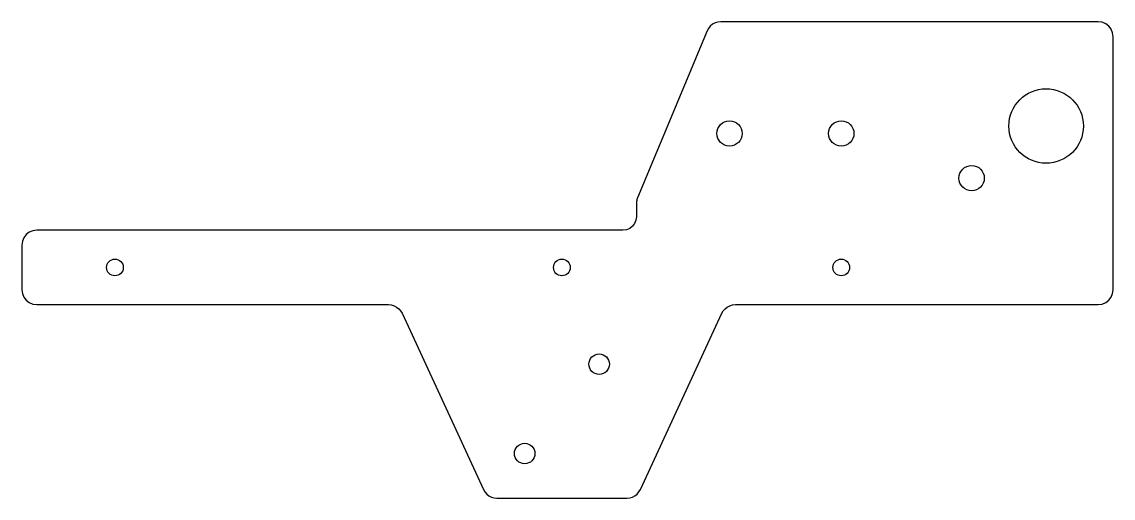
# Model space of a CAD drawing. Header units: millimetres. Extents: x 0 to 293, y 0 to 128.
import ezdxf

# ---------------------------------------------------------------- set-up
doc = ezdxf.new("R2010")
doc.units = ezdxf.units.MM

msp = doc.modelspace()

# ---------------------------------------------------------------- linework, layer by layer
at = {"layer": 'CUT'}
msp.add_lwpolyline([(0, 56), (0.14, 54.96), (0.54, 54), (1.17, 53.17), (2, 52.54), (2.96, 52.14), (4, 52), (98.44, 52), (99.2, 51.93), (99.92, 51.72), (100.6, 51.37), (101.19, 50.9), (101.69, 50.33), (102.07, 49.68), (123.93, 2.32), (124.31, 1.67), (124.81, 1.1), (125.4, 0.63), (126.08, 0.28), (126.8, 0.07), (127.56, 0), (162.44, 0), (163.2, 0.07), (163.92, 0.28), (164.6, 0.63), (165.19, 1.1), (165.69, 1.67), (166.07, 2.32), (187.93, 49.68), (188.31, 50.33), (188.81, 50.9), (189.4, 51.37), (190.08, 51.72), (190.8, 51.93), (191.56, 52), (289, 52), (290.04, 52.14), (291, 52.54), (291.83, 53.17), (292.46, 54), (292.86, 54.96), (293, 56), (293, 124), (292.86, 125.04), (292.46, 126), (291.83, 126.83), (291, 127.46), (290.04, 127.86), (289, 128), (187.67, 128), (186.89, 127.92), (186.14, 127.7), (185.45, 127.33), (184.84, 126.83), (184.34, 126.23), (183.97, 125.54), (165.31, 80.74), (165.21, 80.49), (165.14, 80.24), (165.08, 79.98), (165.03, 79.72), (165.01, 79.46), (165, 79.2), (165, 75.6), (164.88, 74.67), (164.52, 73.8), (163.95, 73.05), (163.2, 72.48), (162.33, 72.12), (161.4, 72), (4, 72), (2.96, 71.86), (2, 71.46), (1.17, 70.83), (0.54, 70), (0.14, 69.04), (0, 68)], close=True, dxfattribs=at)
for centre, radius in [((275, 100), 10), ((190, 98), 3.4), ((220, 98), 3.4), ((255, 86), 3.4), ((25, 62), 2.25), ((145, 62), 2.25), ((220, 62), 2.25), ((155, 36), 2.75), ((135, 12), 2.75)]:
    msp.add_circle(centre, radius, dxfattribs=at)

doc.saveas('drawing.dxf')
